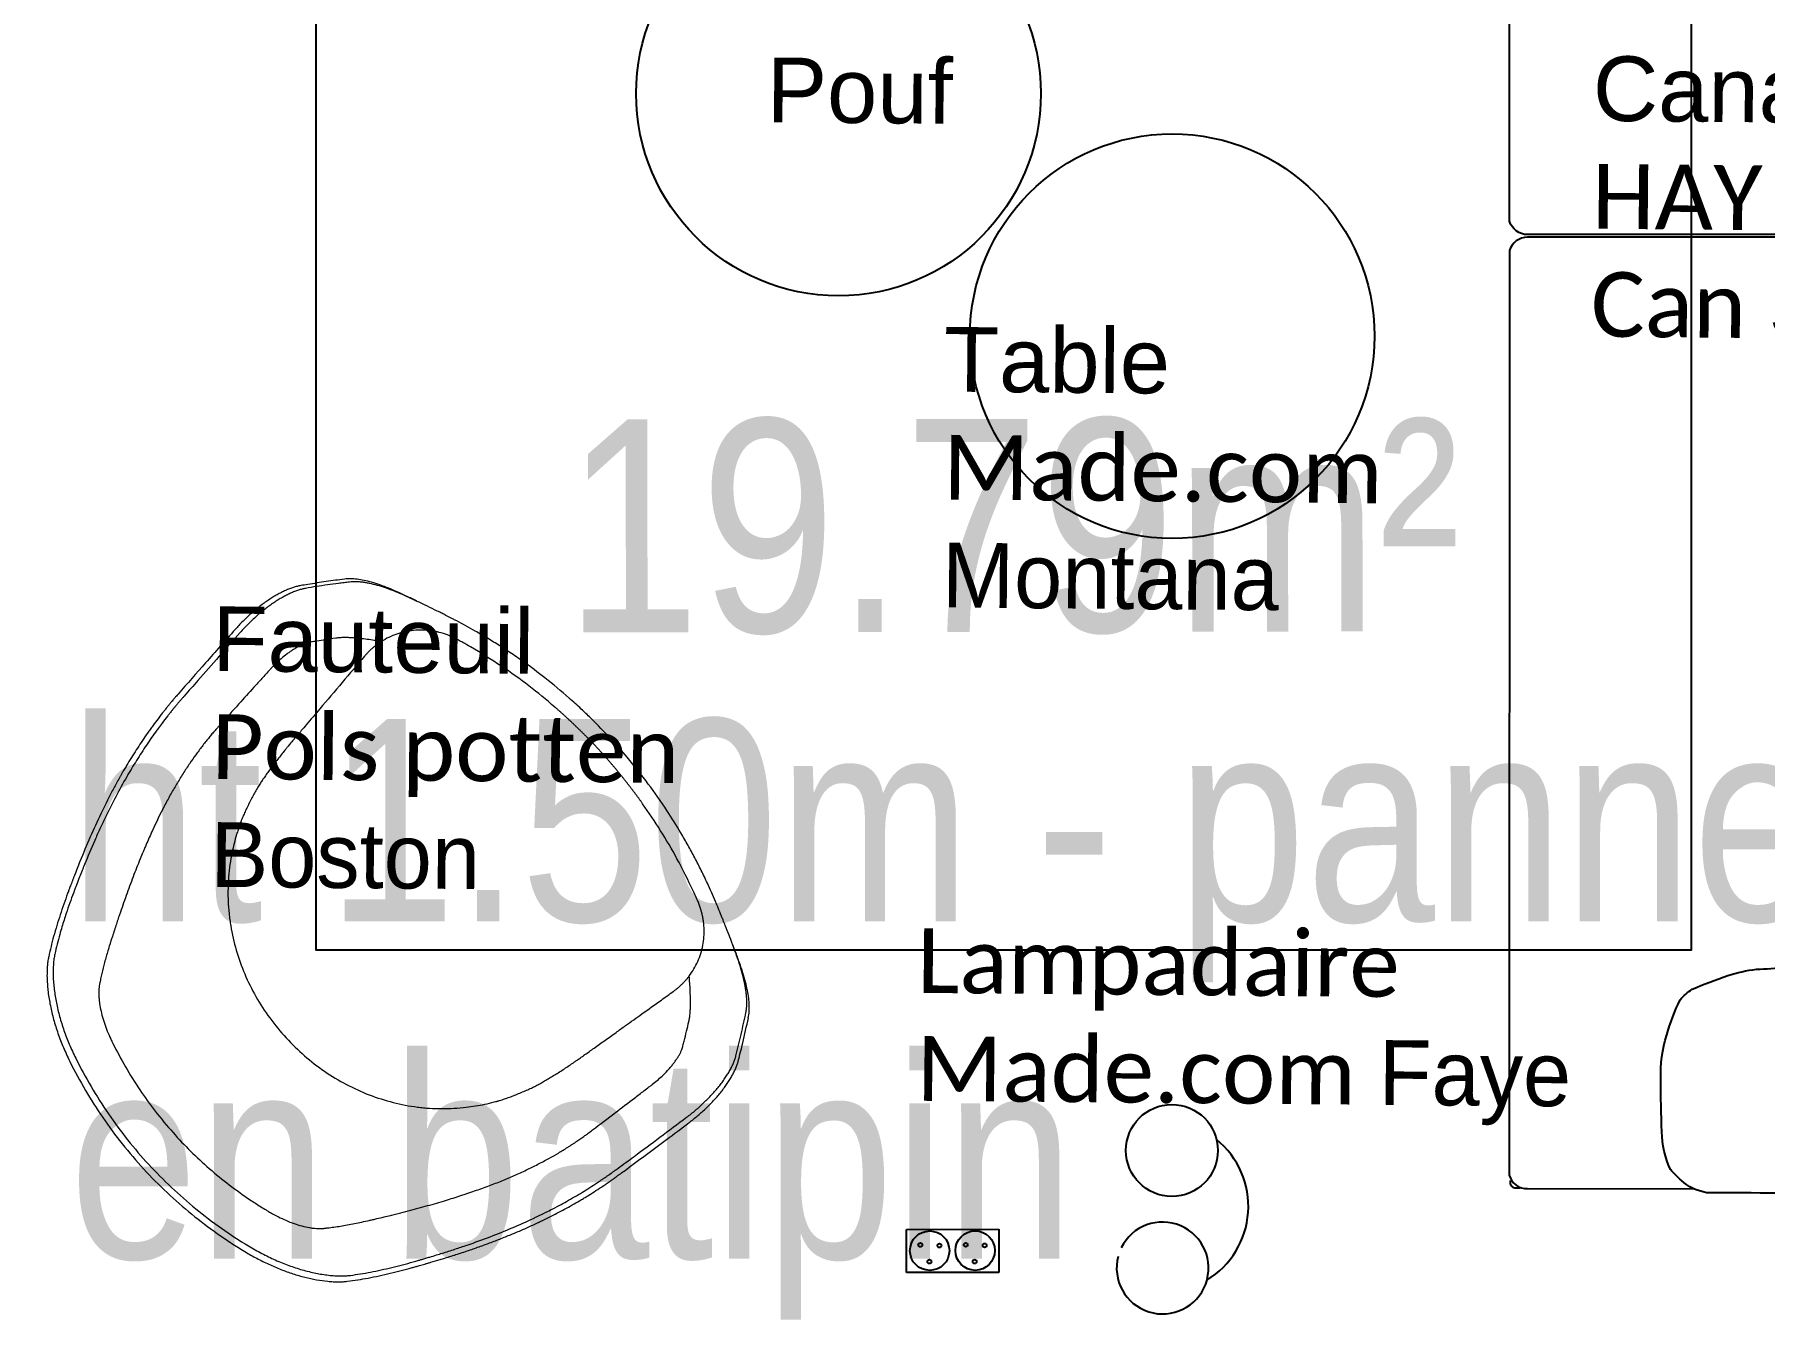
# Model space of a CAD drawing. Extents: x -28.9 to 23.3, y -8.4 to 57.6.
# Drawn here: x -9.788 to -7.65, y 1.514 to 3.099 of the extents above; entities that cross this region are included whole.
import ezdxf

# ---------------------------------------------------------------- set-up
doc = ezdxf.new("R2010")
doc.units = 0
doc.header["$LTSCALE"] = 0.001
for name, color, linetype, true_color in [('04-MOBILIER', 1, 'Continuous', 0xff0000), ('A-cote', 7, 'Continuous', 0x425746), ('A-mobilier', 7, 'Continuous', 0x666666), ('Coupe', 1, 'Continuous', 0xff0000)]:
    doc.layers.add(name, color=color, linetype=linetype, true_color=true_color)
doc.layers.add('_ANNO-CONCEPT-T', color=7, linetype='Continuous')
doc.layers.add('A-Etiquettes', color=7, linetype='Continuous')
doc.layers.add('plafond', color=5, linetype='Continuous', lineweight=25, true_color=0x0000ff)
doc.styles.get("Standard").update_dxf_attribs({"font": 'ARIALN.TTF'})

# ---------------------------------------------------------------- blocks, each defined once
blk = doc.blocks.new('PCD-1.10')
at = {"color": 0}
for p, q in [((0, 0), (0, 3.19)), ((0, 3.19), (6.84, 3.19)), ((6.84, 3.19), (6.84, 0)), ((6.84, 0), (0, 0))]:
    blk.add_line(p, q, dxfattribs=at)
for centre, radius in [((1.72, 1.61), 1.46), ((5.08, 1.61), 1.46), ((1.03, 2.04), 0.146), ((2.44, 1.99), 0.146), ((4.39, 2.04), 0.146), ((5.79, 1.99), 0.146), ((1.7, 0.8), 0.146), ((5.05, 0.8), 0.146)]:
    blk.add_circle(centre, radius, dxfattribs=at)
blk = doc.blocks.new('Fauteuil 1')
at = {"layer": '04-MOBILIER', "linetype": 'Continuous', "lineweight": 18}
for points, knots in [([(0.2213, 0.7626), (0.2223, 0.7633), (0.2244, 0.7645), (0.2284, 0.767), (0.2357, 0.7714), (0.2507, 0.7801), (0.273, 0.7921), (0.3011, 0.8061), (0.3234, 0.8163), (0.3392, 0.8231), (0.346, 0.826), (0.351, 0.8281), (0.3554, 0.8299), (0.3586, 0.8313), (0.3608, 0.8322), (0.3617, 0.8325), (0.3626, 0.8329), (0.3641, 0.8335), (0.3654, 0.8341), (0.3674, 0.8349), (0.3732, 0.8373), (0.3826, 0.841), (0.4, 0.8475), (0.4214, 0.8548), (0.4387, 0.8597), (0.4471, 0.8617)], [0, 0, 0, 0, 3.832897, 7.651511, 15.434843, 31.158288, 63.376483, 97.090564, 132.356196, 142.384143, 152.306976, 156.177838, 160.033793, 167.464671, 167.547505, 167.665035, 170.445399, 170.830617, 172.753176, 175.138121, 177.853561, 192.922126, 207.636075, 237.797064, 265.588104, 265.588104, 265.588104, 265.588104]), ([(0.444, 0.854), (0.4459, 0.8545), (0.449, 0.8551), (0.4525, 0.8557), (0.454, 0.8559), (0.4545, 0.856), (0.4551, 0.856), (0.4568, 0.8562), (0.4597, 0.8565), (0.4648, 0.8568), (0.4713, 0.857), (0.4794, 0.8568), (0.4904, 0.856), (0.5045, 0.8542), (0.5216, 0.8507), (0.5389, 0.8459), (0.5563, 0.8398), (0.5677, 0.835), (0.5735, 0.8324)], [0, 0, 0, 0, 6.604316, 10.078601, 11.256036, 11.579466, 11.823387, 13.1864, 17.000872, 21.125637, 29.606525, 38.23128, 47.106996, 65.181936, 83.870783, 103.340302, 122.976173, 143.243067, 143.243067, 143.243067, 143.243067]), ([(0.4471, 0.8618), (0.4491, 0.8622), (0.4522, 0.8629), (0.4558, 0.8634), (0.4574, 0.8637), (0.4581, 0.8637), (0.4582, 0.8638), (0.4583, 0.8638), (0.4586, 0.8638), (0.4589, 0.8638), (0.4596, 0.8639), (0.461, 0.864), (0.4635, 0.8642), (0.468, 0.8645), (0.4745, 0.8647), (0.4825, 0.8644), (0.4935, 0.8637), (0.5077, 0.8618), (0.5249, 0.8582), (0.5423, 0.8534), (0.5598, 0.8473), (0.5713, 0.8424), (0.5771, 0.8398)], [0, 0, 0, 0, 6.521102, 10.010877, 11.853051, 11.881883, 12.054409, 12.165489, 12.463561, 12.779767, 13.094414, 15.023522, 17.089015, 21.143566, 29.529186, 38.084402, 46.849127, 65.259766, 84.097185, 103.486977, 123.381956, 143.712633, 143.712633, 143.712633, 143.712633]), ([(0.054, 0.6124), (0.0731, 0.6305), (0.0986, 0.6545), (0.1247, 0.6788), (0.1319, 0.6855), (0.1334, 0.6868), (0.1352, 0.6885), (0.1377, 0.6908), (0.1406, 0.6934), (0.143, 0.6956), (0.1449, 0.6973), (0.1462, 0.6984), (0.1476, 0.6996), (0.1492, 0.701), (0.1515, 0.7029), (0.1561, 0.7068), (0.1621, 0.7118), (0.1679, 0.7164), (0.1767, 0.7232), (0.1893, 0.7327), (0.2048, 0.7434), (0.2152, 0.7502), (0.2201, 0.7534), (0.2235, 0.7556), (0.234, 0.7621), (0.2522, 0.7729), (0.2735, 0.7844), (0.2913, 0.7935), (0.3101, 0.8028), (0.3271, 0.8106), (0.3421, 0.8171), (0.3478, 0.8196), (0.3518, 0.8213), (0.3549, 0.8226), (0.3574, 0.8236), (0.3591, 0.8244), (0.3594, 0.8245), (0.3608, 0.8251), (0.363, 0.826), (0.3662, 0.8273), (0.3722, 0.8298), (0.3817, 0.8337), (0.3954, 0.8389), (0.4083, 0.8434), (0.4247, 0.8488), (0.4359, 0.852), (0.444, 0.854)], [0, 0, 0, 0, 84.904421, 112.859699, 114.866009, 116.62232, 119.261582, 122.781252, 127.393652, 131.850555, 133.496071, 135.501117, 137.388635, 139.272301, 142.563971, 146.778137, 158.773454, 167.844364, 170.454795, 194.684781, 218.8077, 231.114816, 234.49403, 237.853599, 244.109923, 274.374787, 305.896134, 322.127012, 338.744773, 373.475618, 382.272399, 391.314892, 393.644923, 396.301392, 402.021467, 402.317324, 402.415111, 403.085641, 407.197064, 410.141103, 414.045696, 428.161486, 443.190125, 461.452666, 472.122705, 498.846415, 498.846415, 498.846415, 498.846415]), ([(0.5771, 0.8398), (0.5895, 0.8342), (0.6135, 0.8222), (0.6483, 0.8016), (0.6815, 0.7786), (0.7134, 0.7531), (0.7434, 0.7253), (0.7709, 0.6957), (0.7963, 0.6644), (0.8117, 0.6424), (0.8191, 0.631)], [0, 0, 0, 0, 44.00494, 86.487686, 130.002553, 174.033794, 218.064972, 261.579795, 304.062505, 347.928149, 347.928149, 347.928149, 347.928149]), ([(0.5735, 0.8324), (0.5856, 0.8268), (0.6094, 0.8149), (0.6553, 0.7878), (0.6981, 0.7558), (0.7372, 0.7196), (0.7645, 0.6904), (0.7897, 0.6593), (0.805, 0.6375), (0.8122, 0.6263)], [0, 0, 0, 0, 42.866083, 85.785088, 171.635927, 214.529294, 257.476521, 300.348979, 343.256897, 343.256897, 343.256897, 343.256897]), ([(0.0648, 0.4943), (0.0653, 0.4995), (0.0664, 0.5082), (0.0677, 0.5188), (0.0685, 0.5244), (0.0688, 0.5265), (0.0688, 0.5268), (0.0689, 0.5271), (0.0689, 0.5275), (0.0691, 0.5281), (0.0692, 0.5288), (0.0694, 0.5296), (0.0696, 0.5304), (0.0699, 0.5315), (0.0704, 0.5329), (0.071, 0.5346), (0.0716, 0.5363), (0.0724, 0.5381), (0.0732, 0.5399), (0.0741, 0.5417), (0.0751, 0.5436), (0.0762, 0.5455), (0.0772, 0.5474), (0.0784, 0.5493), (0.08, 0.552), (0.0832, 0.5566), (0.0878, 0.5628), (0.0927, 0.5685), (0.0966, 0.5727), (0.0986, 0.5747), (0.0997, 0.5758), (0.1002, 0.5763), (0.1015, 0.5776), (0.1046, 0.5806), (0.1109, 0.5866), (0.1228, 0.5982), (0.1408, 0.6155), (0.157, 0.6311), (0.1674, 0.641), (0.1714, 0.6447), (0.1751, 0.6482), (0.1793, 0.6522), (0.1837, 0.656), (0.1883, 0.66), (0.1933, 0.664), (0.1983, 0.6681), (0.2051, 0.6734), (0.2142, 0.6803), (0.226, 0.6886), (0.2387, 0.697), (0.252, 0.7052), (0.2707, 0.7161), (0.2909, 0.7266), (0.3074, 0.7346), (0.3147, 0.738), (0.3177, 0.7394), (0.3228, 0.7417), (0.3342, 0.7469), (0.3519, 0.7545), (0.3746, 0.7637), (0.3922, 0.7704), (0.4044, 0.775), (0.4139, 0.7785), (0.4221, 0.7814), (0.4286, 0.7838), (0.4312, 0.7847), (0.4356, 0.7862), (0.4442, 0.7891), (0.4559, 0.7929), (0.4675, 0.7962), (0.4754, 0.7982), (0.4793, 0.7991), (0.4815, 0.7996), (0.4826, 0.7999), (0.4832, 0.8), (0.4843, 0.8002), (0.4867, 0.8007), (0.4904, 0.8011), (0.4943, 0.8013), (0.4984, 0.8013), (0.5027, 0.8011), (0.5087, 0.8006), (0.5166, 0.7993), (0.5263, 0.7971), (0.5363, 0.7941), (0.5446, 0.791), (0.5505, 0.7886), (0.5534, 0.7873), (0.5553, 0.7865), (0.5661, 0.7815), (0.5864, 0.7715), (0.6149, 0.7549), (0.6427, 0.7362), (0.677, 0.7096), (0.7162, 0.6725), (0.7462, 0.6357), (0.7627, 0.6119), (0.7674, 0.6049), (0.7695, 0.6017), (0.7706, 0.5998), (0.7734, 0.5955), (0.7774, 0.5885), (0.7822, 0.579), (0.7864, 0.5694), (0.7897, 0.5598), (0.7917, 0.552), (0.7928, 0.546), (0.7933, 0.5418), (0.7936, 0.5377), (0.7936, 0.5347), (0.7935, 0.5328), (0.7933, 0.5308), (0.793, 0.5266), (0.792, 0.5171), (0.7902, 0.5031), (0.7878, 0.4884), (0.7859, 0.4788), (0.785, 0.4742), (0.7844, 0.4711), (0.7833, 0.4655), (0.7818, 0.4582), (0.7802, 0.4504), (0.7782, 0.4414), (0.7751, 0.4268), (0.7704, 0.4069), (0.7648, 0.3848), (0.7605, 0.3692), (0.7578, 0.3602), (0.7568, 0.3569), (0.7554, 0.352), (0.7524, 0.3422), (0.7477, 0.3275), (0.7418, 0.311), (0.7358, 0.2953), (0.7295, 0.2803), (0.7229, 0.2658), (0.7163, 0.2524), (0.7097, 0.2399), (0.7046, 0.231), (0.7011, 0.2251), (0.6993, 0.2222), (0.6976, 0.2193), (0.6953, 0.2158), (0.6931, 0.2123), (0.6909, 0.209), (0.6889, 0.206), (0.6861, 0.2019), (0.677, 0.189), (0.6631, 0.1695), (0.6476, 0.1478), (0.6375, 0.1336), (0.6323, 0.1264), (0.6296, 0.1226), (0.6283, 0.1208), (0.6262, 0.118), (0.6227, 0.1134), (0.617, 0.1068), (0.6116, 0.1013), (0.6068, 0.0969), (0.6033, 0.094), (0.5998, 0.0913), (0.5964, 0.0888), (0.5931, 0.0867), (0.5904, 0.0852), (0.5883, 0.0841), (0.5869, 0.0835), (0.5859, 0.0831), (0.5852, 0.0829), (0.5847, 0.0827), (0.5844, 0.0826), (0.5842, 0.0825), (0.584, 0.0825), (0.5838, 0.0824), (0.5835, 0.0823), (0.5829, 0.0821), (0.5805, 0.0814), (0.5703, 0.0784), (0.5603, 0.0757), (0.5523, 0.0736)], [0, 0, 0, 0, 16.795623, 28.406209, 34.236025, 34.980529, 35.215844, 35.474133, 35.77754, 36.612209, 37.326093, 38.232804, 39.155858, 40.09473, 42.013581, 43.788634, 45.808978, 47.879132, 49.994944, 52.15585, 54.580838, 56.847813, 59.198468, 61.590285, 64.020457, 69.246038, 79.634312, 88.894312, 93.383684, 97.990755, 98.20708, 98.459696, 99.976036, 104.307788, 112.389162, 127.958363, 157.857445, 192.847753, 200.305962, 204.042529, 210.532046, 216.720788, 222.730392, 229.258611, 236.274849, 243.393251, 250.168911, 264.029784, 280.158924, 296.589571, 313.264084, 330.279497, 366.218829, 386.651632, 389.377407, 392.322385, 397.200395, 407.272136, 432.653998, 459.229175, 486.173817, 493.39786, 501.354052, 518.787329, 521.402307, 523.52423, 527.905818, 536.372494, 552.512364, 567.739831, 575.144004, 578.792775, 580.68971, 582.407011, 582.407011, 582.407011, 586.204865, 590.199821, 594.394022, 598.772763, 603.419348, 608.223822, 618.330194, 629.049257, 640.30989, 651.885747, 657.768708, 660.651898, 662.270576, 664.24135, 699.158829, 735.208789, 770.140119, 807.251947, 874.991846, 943.544212, 959.799141, 968.332533, 970.499695, 972.260378, 975.371369, 987.022789, 998.195114, 1009.776403, 1020.728197, 1030.96043, 1035.695742, 1040.225077, 1044.696029, 1048.845553, 1049.871506, 1050.880622, 1055.366806, 1063.311064, 1081.575631, 1101.014059, 1111.318769, 1113.106083, 1116.091731, 1121.489627, 1131.47822, 1140.052473, 1147.155338, 1161.197845, 1187.936229, 1213.181163, 1234.663222, 1240.062457, 1243.461156, 1245.680712, 1256.541688, 1276.437761, 1295.321255, 1313.053872, 1330.639215, 1347.63574, 1364.360812, 1378.671953, 1393.32481, 1397.176565, 1400.825552, 1404.385336, 1407.96245, 1414.41163, 1417.593882, 1420.782467, 1426.178975, 1433.44749, 1471.675107, 1503.382202, 1519.258828, 1527.650901, 1532.291232, 1534.135947, 1534.785077, 1543.598029, 1552.599303, 1563.142206, 1568.377105, 1573.269889, 1577.998781, 1582.552743, 1586.758107, 1590.618047, 1592.547169, 1594.417548, 1595.468891, 1596.22596, 1596.667794, 1597.071805, 1597.272371, 1597.471984, 1597.670716, 1597.868517, 1598.589527, 1599.604832, 1606.089838, 1632.854286, 1632.854286, 1632.854286, 1632.854286]), ([(0.0502, 0.6186), (0.0569, 0.6249), (0.0702, 0.6375), (0.0959, 0.6618), (0.1156, 0.6803), (0.1293, 0.693), (0.1315, 0.695), (0.1338, 0.6971), (0.1364, 0.6995), (0.1385, 0.7013), (0.1402, 0.7028), (0.1411, 0.7037), (0.1421, 0.7045), (0.1437, 0.7059), (0.146, 0.7078), (0.1483, 0.7098), (0.1506, 0.7118), (0.1535, 0.7142), (0.1586, 0.7183), (0.1644, 0.723), (0.1702, 0.7274), (0.1761, 0.7319), (0.1836, 0.7374), (0.1927, 0.7439), (0.202, 0.7502), (0.2099, 0.7554), (0.2155, 0.759), (0.2188, 0.7611), (0.2205, 0.7621), (0.2213, 0.7626)], [0, 0, 0, 0, 29.530236, 59.003865, 114.201768, 116.31176, 119.249568, 123.782597, 126.356622, 130.52405, 132.789714, 133.646146, 134.540275, 137.066186, 140.473586, 144.110776, 147.010003, 150.139825, 156.367983, 167.991376, 174.036295, 179.920462, 191.902465, 203.925862, 215.980249, 228.275743, 234.293634, 237.565345, 240.698636, 240.698636, 240.698636, 240.698636]), ([(0.0882, 0.4597), (0.1093, 0.4789), (0.1368, 0.5037), (0.1666, 0.5308), (0.1787, 0.5417), (0.1845, 0.547), (0.1893, 0.5513), (0.192, 0.5537), (0.1949, 0.5563), (0.1971, 0.5582), (0.1989, 0.5598), (0.2021, 0.5626), (0.2085, 0.568), (0.2174, 0.5754), (0.2263, 0.5825), (0.2323, 0.5871), (0.2353, 0.5893), (0.2368, 0.5904), (0.2382, 0.5914), (0.2399, 0.5927), (0.2431, 0.5948), (0.2474, 0.5976), (0.253, 0.601), (0.2589, 0.6045), (0.265, 0.6079), (0.2711, 0.6111), (0.2769, 0.6141), (0.2817, 0.6163), (0.2851, 0.6179), (0.287, 0.6187), (0.2882, 0.6192), (0.2892, 0.6196), (0.2905, 0.6201), (0.2933, 0.6212), (0.2977, 0.6228), (0.3051, 0.6254), (0.3144, 0.6283), (0.3267, 0.6315), (0.3403, 0.6344), (0.3553, 0.6365), (0.3678, 0.6375), (0.3779, 0.6379), (0.388, 0.6379), (0.3982, 0.6375), (0.4084, 0.6366), (0.4237, 0.6348), (0.4466, 0.6304), (0.4763, 0.6208), (0.5048, 0.6078), (0.5319, 0.5915), (0.5487, 0.5785), (0.5567, 0.5716)], [0, 0, 0, 0, 91.815718, 119.453539, 129.688187, 144.143491, 144.91077, 150.282608, 155.84509, 157.570245, 159.617121, 163.578506, 171.307574, 186.635402, 200.938188, 207.754494, 211.06111, 212.71975, 213.868669, 216.67952, 219.634, 226.13348, 233.28667, 240.695774, 248.361954, 255.774216, 262.802807, 269.319793, 272.895206, 274.746851, 276.024305, 277.175763, 278.136321, 280.402829, 286.819696, 293.332666, 305.848432, 317.982622, 334.334275, 350.561104, 366.791166, 374.843421, 382.89673, 399.51704, 407.700352, 415.884446, 449.139322, 482.531869, 516.187866, 549.977129, 584.280854, 584.280854, 584.280854, 584.280854]), ([(0.8122, 0.6263), (0.8157, 0.621), (0.8221, 0.6104), (0.8307, 0.594), (0.838, 0.5775), (0.8431, 0.5637), (0.8464, 0.5527), (0.8485, 0.5445), (0.8502, 0.5365), (0.8516, 0.5287), (0.8525, 0.521), (0.8529, 0.5156), (0.853, 0.5127), (0.853, 0.5121), (0.853, 0.5115), (0.853, 0.5099), (0.853, 0.5064), (0.8528, 0.5034), (0.8526, 0.5014)], [0, 0, 0, 0, 20.280136, 40.148127, 59.6038, 78.287631, 87.502343, 96.567652, 105.417711, 113.822363, 122.288824, 130.210513, 131.424451, 131.693231, 132.032195, 133.313002, 136.787425, 143.242926, 143.242926, 143.242926, 143.242926]), ([(0.8191, 0.631), (0.8221, 0.6263), (0.8279, 0.6167), (0.8358, 0.6021), (0.8426, 0.5875), (0.8485, 0.5727), (0.8532, 0.5582), (0.8568, 0.5439), (0.8588, 0.5323), (0.8597, 0.5244), (0.86, 0.5201), (0.8601, 0.5179), (0.8602, 0.5169)], [0, 0, 0, 0, 18.094356, 35.933344, 53.320808, 70.301615, 86.890416, 102.650027, 117.682644, 124.818869, 128.291712, 131.628888, 131.628888, 131.628888, 131.628888]), ([(-0.0015, 0.5358), (-0.0013, 0.5373), (-0.0007, 0.5403), (0.0004, 0.545), (0.002, 0.5498), (0.0039, 0.5548), (0.0062, 0.56), (0.0088, 0.5653), (0.0118, 0.5706), (0.0162, 0.578), (0.0224, 0.5872), (0.0308, 0.598), (0.0401, 0.6086), (0.0468, 0.6153), (0.0502, 0.6186)], [0, 0, 0, 0, 4.816626, 9.984567, 15.430835, 21.160242, 27.271138, 33.577292, 40.1726, 46.954651, 61.164451, 75.951254, 91.14508, 106.443421, 106.443421, 106.443421, 106.443421]), ([(0.0021, 0.5299), (0.0023, 0.5314), (0.0028, 0.5344), (0.004, 0.539), (0.0056, 0.5438), (0.0075, 0.5488), (0.0098, 0.5538), (0.0123, 0.559), (0.0153, 0.5644), (0.0197, 0.5717), (0.026, 0.5809), (0.0345, 0.5918), (0.0438, 0.6024), (0.0505, 0.6091), (0.054, 0.6124)], [0, 0, 0, 0, 4.837345, 9.902477, 15.340278, 21.000044, 27.020433, 33.248714, 39.67847, 46.635416, 60.773784, 75.569481, 91.025319, 106.254863, 106.254863, 106.254863, 106.254863]), ([(0.5567, 0.5716), (0.5647, 0.5647), (0.5798, 0.5501), (0.5999, 0.5258), (0.617, 0.4995), (0.6309, 0.4715), (0.6395, 0.4472), (0.6446, 0.4273), (0.647, 0.4148), (0.6485, 0.4047), (0.6496, 0.3948), (0.6504, 0.3821), (0.6505, 0.367), (0.6497, 0.353), (0.6483, 0.3404), (0.6465, 0.3288), (0.6448, 0.3201), (0.6435, 0.3147), (0.6431, 0.313), (0.6428, 0.3118), (0.6423, 0.3099), (0.6416, 0.3073), (0.6407, 0.3042), (0.6394, 0.3002), (0.6377, 0.2949), (0.6353, 0.2884), (0.6329, 0.2818), (0.6303, 0.2754), (0.6277, 0.2694), (0.6252, 0.264), (0.6232, 0.2598), (0.6215, 0.2566), (0.6196, 0.2531), (0.617, 0.2484), (0.6138, 0.2427), (0.6092, 0.2348), (0.6043, 0.2267), (0.5998, 0.2196), (0.5975, 0.216), (0.5962, 0.2139), (0.5951, 0.2123), (0.5939, 0.2104), (0.5925, 0.2083), (0.5913, 0.2065), (0.5904, 0.2051), (0.5897, 0.2041), (0.5868, 0.1996), (0.581, 0.191), (0.5722, 0.1779), (0.5634, 0.1647), (0.553, 0.1491), (0.5402, 0.13), (0.5268, 0.1099), (0.518, 0.0967), (0.5146, 0.0917)], [0, 0, 0, 0, 33.896438, 67.557142, 101.468744, 134.733016, 167.987528, 184.482811, 200.974851, 209.027846, 217.080467, 233.310757, 249.79343, 265.889883, 278.279803, 290.668526, 303.694275, 306.950148, 308.414263, 309.404386, 310.970519, 314.808115, 318.006275, 321.331578, 328.493555, 335.908207, 343.574476, 350.981646, 358.130644, 364.640806, 370.321815, 373.07463, 376.379204, 383.196175, 390.093394, 397.502168, 412.832347, 420.497636, 424.617066, 426.693244, 428.419407, 430.720392, 434.044514, 436.347168, 437.883078, 439.418689, 440.219233, 455.090308, 472.68163, 491.107206, 506.46405, 533.086264, 564.829394, 584.280844, 584.280844, 584.280844, 584.280844]), ([(-0.0078, 0.4815), (-0.0071, 0.489), (-0.0063, 0.4966), (-0.0046, 0.5117), (-0.0033, 0.5223), (-0.0019, 0.5329), (-0.0015, 0.5358)], [1.117365, 1.117365, 1.117365, 1.117365, 40.959998, 40.959998, 81.919997, 97.833731, 97.833731, 97.833731, 97.833731]), ([(-0.004, 0.4752), (-0.0038, 0.4775), (-0.0034, 0.4821), (-0.0025, 0.4913), (-0.0009, 0.5072), (0.0008, 0.5209), (0.0021, 0.5299)], [0, 0, 0, 0, 7.459986, 14.912569, 29.72525, 59.104722, 59.104722, 59.104722, 59.104722]), ([(0.8602, 0.5166), (0.8602, 0.5161), (0.8602, 0.5152), (0.8602, 0.5133), (0.8601, 0.5101), (0.86, 0.5074), (0.8598, 0.5057)], [0, 0, 0, 0, 1.50724, 3.029683, 5.977129, 11.719627, 11.719627, 11.719627, 11.719627]), ([(0.0708, 0.4385), (0.0702, 0.4413), (0.069, 0.4471), (0.0675, 0.4558), (0.0664, 0.463), (0.0657, 0.4686), (0.0651, 0.4735), (0.0646, 0.4787), (0.0643, 0.4844), (0.0644, 0.4895), (0.0646, 0.4927), (0.0648, 0.4943)], [0, 0, 0, 0, 9.439194, 19.003085, 28.339341, 33.019169, 37.264149, 44.084693, 49.974957, 55.414828, 60.492016, 60.492016, 60.492016, 60.492016]), ([(0.8526, 0.5014), (0.8522, 0.4973), (0.8512, 0.4891), (0.8494, 0.4764), (0.8471, 0.4634), (0.8445, 0.4502), (0.8416, 0.4369), (0.8392, 0.427), (0.8376, 0.4205), (0.8368, 0.4172), (0.8362, 0.415), (0.8358, 0.4135), (0.8357, 0.4132), (0.8357, 0.413), (0.8352, 0.4111), (0.8346, 0.4086), (0.8337, 0.4053), (0.8326, 0.4009), (0.8309, 0.3948), (0.8281, 0.3844), (0.8244, 0.3716), (0.8184, 0.3516), (0.8106, 0.3276), (0.8005, 0.3), (0.7927, 0.2808), (0.7878, 0.2697), (0.7865, 0.2667), (0.7854, 0.2642), (0.7846, 0.2624), (0.7838, 0.2608), (0.7823, 0.2573), (0.7792, 0.2507), (0.7747, 0.2415), (0.7679, 0.2281), (0.761, 0.2152), (0.7535, 0.2024), (0.7485, 0.1941), (0.7449, 0.1883), (0.7431, 0.1854), (0.7421, 0.1838), (0.7413, 0.1825), (0.74, 0.1807), (0.7386, 0.1784), (0.7366, 0.1755), (0.7351, 0.1732), (0.7339, 0.1715), (0.7333, 0.1705), (0.7323, 0.1691), (0.7268, 0.1611), (0.714, 0.1425), (0.6939, 0.1135), (0.6785, 0.0914), (0.6706, 0.0802)], [0, 0, 0, 0, 13.174539, 26.765024, 41.065124, 55.721597, 70.107067, 84.845915, 88.747447, 91.688736, 95.73319, 96.124389, 96.52558, 96.776232, 96.994993, 102.583311, 105.241994, 107.907759, 117.294477, 125.408815, 142.89539, 160.139832, 192.640865, 224.169237, 254.845952, 259.226279, 263.320622, 265.53822, 267.869151, 269.568536, 271.270366, 280.173228, 293.137328, 304.280183, 328.507911, 340.207278, 352.184886, 359.744087, 362.027172, 363.493924, 365.498787, 367.034932, 370.71984, 374.053908, 378.342678, 379.591804, 380.836936, 382.080492, 385.204644, 412.089953, 454.685051, 498.846693, 498.846693, 498.846693, 498.846693]), ([(0.8598, 0.5056), (0.859, 0.497), (0.8573, 0.4839), (0.8543, 0.4661), (0.8508, 0.4479), (0.8475, 0.4335), (0.8449, 0.423), (0.8444, 0.4209), (0.844, 0.4194), (0.8436, 0.4179), (0.8434, 0.4169), (0.8432, 0.416), (0.8426, 0.4138), (0.8418, 0.4103), (0.8406, 0.4057), (0.839, 0.3993), (0.8371, 0.3921), (0.8341, 0.381), (0.8306, 0.3685), (0.826, 0.353), (0.8212, 0.3378), (0.8162, 0.323), (0.8111, 0.3086), (0.8059, 0.2947), (0.8014, 0.2833), (0.7981, 0.2755), (0.7962, 0.2711), (0.7953, 0.2689), (0.7948, 0.2678)], [0, 0, 0, 0, 27.791002, 42.658429, 57.952009, 87.734558, 90.110041, 92.835074, 94.714755, 95.142661, 97.896121, 98.039238, 98.099002, 105.182657, 109.388229, 113.611562, 126.393404, 133.209513, 150.66237, 168.474466, 185.149778, 202.18774, 218.418675, 234.404766, 250.127752, 257.910668, 261.728941, 265.588438, 265.588438, 265.588438, 265.588438]), ([(0.0177, 0.4016), (0.0154, 0.406), (0.0111, 0.4145), (0.0054, 0.4266), (0.0008, 0.4376), (-0.0028, 0.4477), (-0.0055, 0.457), (-0.0072, 0.4657), (-0.0081, 0.4737), (-0.008, 0.4788), (-0.0078, 0.4813)], [0, 0, 0, 0, 16.237027, 30.460374, 43.21414, 54.648783, 65.021178, 74.452425, 83.030526, 90.911138, 90.911138, 90.911138, 90.911138]), ([(0.0226, 0.3924), (0.0202, 0.397), (0.0157, 0.4059), (0.0097, 0.4188), (0.0049, 0.4303), (0.0012, 0.4409), (-0.0011, 0.449), (-0.0026, 0.4553), (-0.0033, 0.4597), (-0.0039, 0.4638), (-0.0042, 0.4678), (-0.0043, 0.4716), (-0.0041, 0.474), (-0.004, 0.4752)], [-94.429823, -94.429823, -94.429823, -94.429823, -77.643268, -62.39605, -48.762942, -37.314577, -26.484701, -21.40786, -16.678237, -12.097625, -7.835822, -3.867987, 0, 0, 0, 0]), ([(0.1586, 0.2267), (0.1492, 0.2369), (0.131, 0.2578), (0.105, 0.2917), (0.0869, 0.3188), (0.0761, 0.3364), (0.073, 0.3416), (0.0715, 0.3441), (0.071, 0.345), (0.0705, 0.3458), (0.0684, 0.3495), (0.065, 0.3564), (0.0625, 0.3637), (0.0613, 0.3681), (0.061, 0.3692), (0.0608, 0.3699), (0.0607, 0.3705), (0.0605, 0.3711), (0.0603, 0.3723), (0.0599, 0.3742), (0.0589, 0.3795), (0.0581, 0.3875), (0.0582, 0.3982), (0.0595, 0.4087), (0.062, 0.4191), (0.0657, 0.429), (0.069, 0.4353), (0.0707, 0.4384)], [0, 0, 0, 0, 44.595917, 89.256837, 137.641765, 149.337156, 155.816834, 157.34242, 158.51632, 159.052848, 160.638662, 172.250944, 183.666285, 185.486177, 186.735113, 187.343468, 187.997281, 188.681298, 189.365066, 191.911311, 195.069551, 206.511823, 217.906194, 229.313037, 240.70685, 252.139243, 263.500402, 263.500402, 263.500402, 263.500402]), ([(0.2003, 0.1586), (0.1912, 0.1664), (0.1783, 0.1782), (0.161, 0.1951), (0.1436, 0.2131), (0.1231, 0.2362), (0.1038, 0.2603), (0.0902, 0.2787), (0.0802, 0.2931), (0.0709, 0.3071), (0.06, 0.3244), (0.0518, 0.3383), (0.0465, 0.3478), (0.0436, 0.353), (0.0405, 0.3586), (0.0367, 0.3656), (0.0327, 0.3731), (0.0279, 0.3822), (0.0242, 0.3892), (0.0226, 0.3924)], [0, 0, 0, 0, 38.77522, 56.153438, 77.869802, 119.60406, 155.622093, 177.276954, 193.255806, 212.216083, 231.158995, 259.207119, 264.099743, 266.345545, 278.476805, 284.516911, 292.040025, 305.903825, 317.554603, 317.554603, 317.554603, 317.554603]), ([(0.792, 0.2615), (0.7891, 0.2548), (0.783, 0.2417), (0.7749, 0.2257), (0.7694, 0.2156), (0.7668, 0.2109), (0.7651, 0.2078), (0.7621, 0.2025), (0.7576, 0.1949), (0.7532, 0.1876), (0.7499, 0.1825), (0.7481, 0.1796), (0.7464, 0.177), (0.7445, 0.1741), (0.7425, 0.1711), (0.741, 0.1689), (0.7399, 0.1674), (0.7393, 0.1664), (0.7375, 0.1638), (0.7236, 0.1437), (0.7032, 0.1142), (0.684, 0.0869), (0.6773, 0.0774)], [0, 0, 0, 0, 23.519698, 46.416765, 57.774666, 60.698204, 63.63211, 69.177122, 80.370289, 91.94475, 96.811254, 99.861711, 102.922031, 106.84358, 111.257216, 114.197019, 115.667166, 117.13992, 117.995469, 125.819515, 195.932634, 233.328802, 233.328802, 233.328802, 233.328802]), ([(0.7948, 0.2678), (0.7947, 0.2675), (0.7945, 0.267), (0.794, 0.2658), (0.7933, 0.2644), (0.7927, 0.2629), (0.7922, 0.2619), (0.792, 0.2615)], [0, 0, 0, 0, 0.917435, 1.881508, 4.082666, 5.806353, 7.369467, 7.369467, 7.369467, 7.369467]), ([(0.4576, 0.0169), (0.4542, 0.0181), (0.4467, 0.0207), (0.437, 0.0242), (0.4289, 0.0271), (0.4215, 0.0298), (0.4157, 0.032), (0.4096, 0.0343), (0.3993, 0.0382), (0.3844, 0.0442), (0.3661, 0.0523), (0.3503, 0.0597), (0.3346, 0.0676), (0.3147, 0.0783), (0.2886, 0.0934), (0.2565, 0.1144), (0.2264, 0.1367), (0.2079, 0.1521), (0.2003, 0.1586)], [0, 0, 0, 0, 11.654868, 25.518796, 33.455227, 39.080868, 51.109144, 53.498531, 60.008649, 86.397801, 105.340851, 124.300959, 142.944145, 161.934712, 196.951563, 240.021042, 285.466284, 317.556891, 317.556891, 317.556891, 317.556891]), ([(0.4961, 0.0713), (0.4934, 0.0692), (0.4877, 0.0651), (0.4786, 0.06), (0.4689, 0.056), (0.4588, 0.0532), (0.4484, 0.0514), (0.4397, 0.051), (0.4335, 0.0512), (0.4307, 0.0514), (0.4295, 0.0515), (0.4289, 0.0516), (0.4282, 0.0517), (0.4261, 0.0519), (0.4223, 0.0525), (0.4154, 0.0539), (0.4095, 0.0557), (0.4051, 0.0573), (0.4037, 0.0579), (0.4023, 0.0585), (0.398, 0.0602), (0.3805, 0.0675), (0.3519, 0.0808), (0.3153, 0.1006), (0.2926, 0.1147), (0.2814, 0.1221)], [0, 0, 0, 0, 11.174628, 22.425207, 33.637056, 44.862527, 56.131441, 67.380628, 73.016866, 75.970173, 76.454061, 77.12399, 77.734214, 78.644441, 84.23006, 89.832056, 101.467139, 104.069049, 104.796571, 106.47753, 108.955191, 119.757478, 167.617429, 210.478494, 253.645379, 253.645379, 253.645379, 253.645379]), ([(0.5523, 0.0736), (0.5507, 0.0732), (0.5476, 0.0725), (0.5425, 0.0717), (0.5369, 0.0712), (0.5316, 0.0709), (0.5267, 0.0708), (0.521, 0.0707), (0.5108, 0.0707), (0.502, 0.071), (0.4962, 0.0714)], [0, 0, 0, 0, 5.055447, 10.471335, 16.491332, 23.208914, 27.620059, 32.185915, 41.510118, 60.485456, 60.485456, 60.485456, 60.485456]), ([(0.6706, 0.0802), (0.6679, 0.0763), (0.6623, 0.0688), (0.6533, 0.0581), (0.6438, 0.0481), (0.6356, 0.0405), (0.6289, 0.035), (0.6241, 0.0313), (0.6192, 0.0279), (0.6145, 0.0249), (0.6099, 0.0223), (0.6054, 0.0201), (0.601, 0.0182), (0.5981, 0.0172), (0.5967, 0.0168)], [0, 0, 0, 0, 15.214546, 30.305567, 45.136815, 59.448108, 66.247496, 73.006191, 79.236738, 85.258041, 90.911412, 96.344941, 101.41567, 106.254806, 106.254806, 106.254806, 106.254806]), ([(0.6773, 0.0774), (0.6746, 0.0736), (0.6689, 0.066), (0.6598, 0.0553), (0.6518, 0.0469), (0.6453, 0.0407), (0.6404, 0.0364), (0.6355, 0.0324), (0.6307, 0.0287), (0.6258, 0.0253), (0.6211, 0.0223), (0.6164, 0.0197), (0.6118, 0.0174), (0.6074, 0.0156), (0.6045, 0.0146), (0.603, 0.0141)], [0, 0, 0, 0, 15.265391, 30.459647, 45.248119, 52.496512, 59.460719, 66.244603, 72.842099, 79.150864, 85.265267, 90.997959, 96.447878, 101.618435, 106.443566, 106.443566, 106.443566, 106.443566]), ([(0.5434, 0.0028), (0.5429, 0.0026), (0.5417, 0.0024), (0.5393, 0.0019), (0.5362, 0.0015), (0.5322, 0.0012), (0.528, 0.0012), (0.5235, 0.0013), (0.5189, 0.0017), (0.5139, 0.0022), (0.5069, 0.0033), (0.4974, 0.0052), (0.4853, 0.0082), (0.4719, 0.0122), (0.4626, 0.0153), (0.4576, 0.0169)], [0, 0, 0, 0, 1.923057, 3.868874, 7.837021, 12.098944, 16.678651, 21.407096, 26.482636, 31.714634, 37.515431, 49.410942, 62.850319, 77.627468, 94.428005, 94.428005, 94.428005, 94.428005]), ([(0.55, 0), (0.5476, -0.0006), (0.5425, -0.0014), (0.5345, -0.0018), (0.5256, -0.0013), (0.516, 0), (0.5055, 0.0021), (0.4939, 0.005), (0.481, 0.0089), (0.4721, 0.0119), (0.4673, 0.0135)], [0, 0, 0, 0, 7.901698, 16.502958, 25.983338, 36.360799, 47.800629, 60.559611, 74.787394, 91.054403, 91.054403, 91.054403, 91.054403]), ([(0.5967, 0.0168), (0.5945, 0.0162), (0.5901, 0.0149), (0.5813, 0.0125), (0.5658, 0.0083), (0.5524, 0.0049), (0.5434, 0.0028)], [0, 0, 0, 0, 7.312364, 14.64484, 29.372457, 59.104681, 59.104681, 59.104681, 59.104681]), ([(0.603, 0.0141), (0.5957, 0.012), (0.5883, 0.0099), (0.5708, 0.0051), (0.5605, 0.0025), (0.5502, 0)], [0.019573, 0.019573, 0.019573, 0.019573, 40.960001, 40.960001, 96.735339, 96.735339, 96.735339, 96.735339])]:
    blk.add_open_spline(points, degree=3, knots=knots, dxfattribs=at)
for points, weights in [([(0.0707, 0.4384), (0.0779, 0.4504), (0.0882, 0.4597)], [1, 0.988859984987, 1]), ([(0.0223, 0.3929), (0.0215, 0.3945), (0.0206, 0.3962)], [1, 0.999981493918, 1]), ([(0.0208, 0.3957), (0.0212, 0.395), (0.0216, 0.3943)], [1, 0.999999508392, 1]), ([(0.2133, 0.1736), (0.2059, 0.1801), (0.1986, 0.1868)], [1, 0.999895262611, 1]), ([(0.2285, 0.161), (0.2208, 0.1672), (0.2133, 0.1736)], [1, 0.999895262611, 1]), ([(0.5146, 0.0917), (0.5069, 0.0801), (0.4961, 0.0713)], [1, 0.988860208858, 1]), ([(0.4617, 0.0155), (0.4599, 0.0162), (0.4581, 0.0168)], [1, 0.999981491224, 1])]:
    blk.add_rational_spline(points, weights, degree=2, dxfattribs=at)
for points in [[(0.0206, 0.3962), (0.02, 0.3972), (0.0194, 0.3983), (0.0189, 0.3994), (0.0183, 0.4005), (0.0177, 0.4016)], [(0.1986, 0.1868), (0.1903, 0.1945), (0.1821, 0.2023), (0.1741, 0.2103), (0.1662, 0.2184), (0.1586, 0.2267)], [(0.2814, 0.1221), (0.2705, 0.1294), (0.2597, 0.1369), (0.2492, 0.1448), (0.2387, 0.1528), (0.2285, 0.161)], [(0.4673, 0.0135), (0.4662, 0.0139), (0.465, 0.0143), (0.4639, 0.0147), (0.4628, 0.0151), (0.4617, 0.0155)]]:
    blk.add_open_spline(points, degree=5, dxfattribs=at)
blk = doc.blocks.new('A$C69B41A4F')
at = {"layer": '04-MOBILIER', "extrusion": (-1, 0, 0)}
for p, q in [((59.94, 93.43, 21.08), (59.94, 93.43, 40.07)), ((59.94, 93.04, 21.08), (59.94, 93.04, 40.07)), ((59.94, 92.08, 41.32), (59.94, 71.14, 44.53)), ((59.94, 71.14, 44.53), (59.94, 53.46, 45.55))]:
    blk.add_line(p, q, dxfattribs=at)
at = {"layer": '04-MOBILIER'}
for points in [[(-38.66, 92.54, 0.000006), (-39.65, 92.89, 0.040096), (-45.78, 93.3, -0.007153), (-55.98, 93.03, 0.116637), (-58.68, 92.31, 0.04919), (-60.24, 91.01, 0.152019), (-60.82, 89.02, -0.010615), (-60.94, 80.48, 0.002569), (-60.45, 42.9, -0.001389), (-60.31, 24.88, 0.135145), (-58.77, 21.71, 0.01741), (-57.39, 20.33, 0.099959), (-52.6, 19.25, 0.008048), (-46, 19.11, 0.079022), (-40.36, 19.86, 0.045071), (-35.95, 21.58, 0.092873), (-34.62, 23.06, 0.015518), (-32.87, 27.57, 0.040174), (-32.08, 31.19, -0.026259), (-31.46, 38.41, 0.017086), (-30.91, 52.32, -0.020737), (-31.07, 65.36, -0.018441), (-37.54, 66.65, -0.347866), (-39.88, 69.57), (-41.19, 89.24, -0.114006), (-40.54, 91.44, -0.322432), (-38.65, 92.48, 0.11233), (-38.66, 92.54, -6.225339)], [(59.78, 91.17), (59.77, 70.88, -0.336754), (58.33, 68.97, -0.077025), (18.05, 64.22, 0.015764), (6.19, 64.27, -0.035704), (-37.54, 66.65, -0.347866), (-39.88, 69.57), (-41.15, 88.69, -0.1439), (-40.54, 91.44, -0.288709), (-38.65, 92.48), (6.13, 93.28), (18.06, 93.46), (47.51, 93.46), (58.07, 93.22, -0.082458), (59.28, 92.61, -0.085716), (59.78, 91.17, -6.330867)], [(60.11, 91.17), (60.11, 70.88, 0.336754), (61.56, 68.97, 0.077025), (101.84, 64.22, -0.00593), (133.36, 64.15, 0.063241), (157.97, 66.61, 0.347866), (160.31, 69.53), (161.58, 88.65, 0.1439), (160.97, 91.4, 0.288709), (159.08, 92.44), (133.42, 93.16), (101.83, 93.46), (72.38, 93.46), (61.82, 93.22, 0.082458), (60.61, 92.61, 0.085716), (60.11, 91.17, 6.330867)], [(159.08, 92.49, -0.000006), (160.08, 92.85, -0.040096), (166.2, 93.26, 0.007153), (176.41, 92.99, -0.116637), (179.11, 92.26, -0.04919), (180.66, 90.97, -0.152019), (181.25, 88.98, 0.010615), (181.36, 80.44, -0.002569), (180.88, 42.86, 0.001389), (180.73, 24.84, -0.135145), (179.2, 21.67, -0.01741), (177.81, 20.29, -0.099959), (173.03, 19.21, -0.008048), (166.42, 19.07, -0.079022), (160.79, 19.82, -0.045071), (156.38, 21.54, -0.092873), (155.05, 23.02, -0.015518), (153.3, 27.52, -0.040174), (152.51, 31.15, 0.026259), (151.88, 38.37, -0.017086), (151.34, 52.27, 0.020737), (151.5, 65.32, 0.018441), (157.97, 66.61, 0.347866), (160.31, 69.53), (161.62, 89.2, 0.114006), (160.97, 91.4, 0.322432), (159.08, 92.44, -0.11233), (159.08, 92.49, 6.225339)], [(59.78, 70.9), (59.78, 2.26, -0.332205), (58.09, -0.01), (-58.09, 0.01, -0.362367), (-59.77, 2.31), (-59.8, 23.35)], [(60.11, 70.9), (60.11, 2.26, 0.332205), (61.8, -0.01), (178.52, -0.04, 0.362367), (180.2, 2.27), (180.22, 23.29)], [(-58.78, 0.11), (-59.02, 0.11, -0.448724), (-59.67, 0.85), (-59.67, 1.34)], [(179.2, 0.07), (179.45, 0.07, 0.448724), (180.1, 0.81), (180.1, 1.29)]]:
    blk.add_lwpolyline(points, format="xyb", dxfattribs=at)
at = {"layer": '04-MOBILIER', "elevation": 23}
for points in [[(-56.95, 92.91), (-59.29, 92.91, 0.414214), (-60.1, 92.11), (-60.1, 91.15)], [(177.37, 92.87), (179.72, 92.87, -0.414214), (180.52, 92.07), (180.52, 91.11)]]:
    blk.add_lwpolyline(points, format="xyb", dxfattribs=at)
at = {"layer": '04-MOBILIER'}
blk.add_lwpolyline([(61.9, 93.22), (58.07, 93.22)], dxfattribs=at)
blk = doc.blocks.new('A$C1E0C1A8B')
at = {"layer": '04-MOBILIER', "linetype": 'Continuous'}
for centre, radius in [((-0.8415, -0.4116), 0.25), ((-0.4291, -0.7114), 0.25), ((-0.4295, -1.7179), 0.0568)]:
    blk.add_circle(centre, radius, dxfattribs=at)
for centre, radius, start, end in [((-0.4417, -1.7871), 0.1067, 301.3244, 50.7581), ((-0.441, -1.8632), 0.0568, 165.3124, 153.9116)]:
    blk.add_arc(centre, radius, start, end, dxfattribs=at)
at = {"layer": 'Coupe', "color": 253, "linetype": 'Continuous', "true_color": 0x9898cc}
blk.add_lwpolyline([(0.2125, 0.9302), (-1.4875, 0.9302), (-1.4875, -1.4698), (0.2125, -1.4698)], close=True, dxfattribs=at)
at = {"layer": '04-MOBILIER', "xscale": 0.009791726618406537, "yscale": 0.009791726618406537, "zscale": 0.009791726618406537, "rotation": 270.0055196690092}
blk.add_blockref('A$C69B41A4F', (-0.0123, -0.0005), dxfattribs=at)
at = {"layer": '04-MOBILIER', "xscale": -1, "rotation": 91.83168667648297}
blk.add_blockref('Fauteuil 1', (-0.9705, -1.0041), dxfattribs=at)
at = {"layer": 'plafond', "color": 5, "lineweight": -2, "xscale": 0.01669227516125703, "yscale": 0.01669227516125703, "zscale": 0.01669227516125703, "rotation": 0.07392321233090443}
blk.add_blockref('PCD-1.10', (-0.7575, -1.8687), dxfattribs=at)
at = {"layer": '_ANNO-CONCEPT-T', "char_height": 0.08, "width": 1.472401, "attachment_point": 1, "rotation": 359.5012}
for s, insert in [('{\\fArial|b0|i0|c0|p34;Canapé 3 places\\P\\fCalibri|b0|i0|c204|p34;HAY \\fCalibri|b0|i0|c0|p34;\\P\\fCalibri|b0|i0|c204|p34;Can \\fMangal|b0|i0|c0|p2;Structure }', (0.0911, -0.3652)), ('{\\fArial|b0|i0|c0|p34;Pouf}', (-0.9298, -0.3669)), ('{\\fArial|b0|i0|c0|p34;Table\\P\\fCalibri|b0|i0|c0|p34;Made.com\\P\\fMangal|b0|i0|c0|p2;Montana}', (-0.7109, -0.6999)), ('{\\fArial|b0|i0|c0|p34;Fauteuil\\P\\fCalibri|b0|i0|c204|p34;Pols potten\\fCalibri|b0|i0|c0|p34;\\P\\fMangal|b0|i0|c0|p2;Boston}', (-1.6148, -1.0453)), ('{\\fCalibri|b0|i0|c0|p34;Lampadaire\\PMade.com \\fMangal|b0|i0|c0|p2;Faye}', (-0.744, -1.4431))]:
    blk.add_mtext(s, dxfattribs=dict(at, insert=insert))

msp = doc.modelspace()

# ---------------------------------------------------------------- block references
at = {"layer": 'A-mobilier', "ltscale": 0.01}
msp.add_blockref('A$C1E0C1A8B', (-7.9529, 3.4375), dxfattribs=at)

# ---------------------------------------------------------------- texts
at = {"layer": 'A-cote', "color": 30, "insert": (-9.1332, 2.6231), "char_height": 0.26331, "attachment_point": 1, "rotation": 0.0792}
msp.add_mtext_dynamic_manual_height_columns('19.79m²', width=1.219524, gutter_width=12.5, heights=[0], dxfattribs=at)
at = {"layer": 'A-Etiquettes', "color": 212, "true_color": 0xbc10b6, "insert": (-9.745, 2.2527), "char_height": 0.25, "attachment_point": 1}
msp.add_mtext_dynamic_manual_height_columns('ht 1.50m - panneau en batipin', width=2.537092, gutter_width=12.5, heights=[0], dxfattribs=at)

doc.saveas('drawing.dxf')
